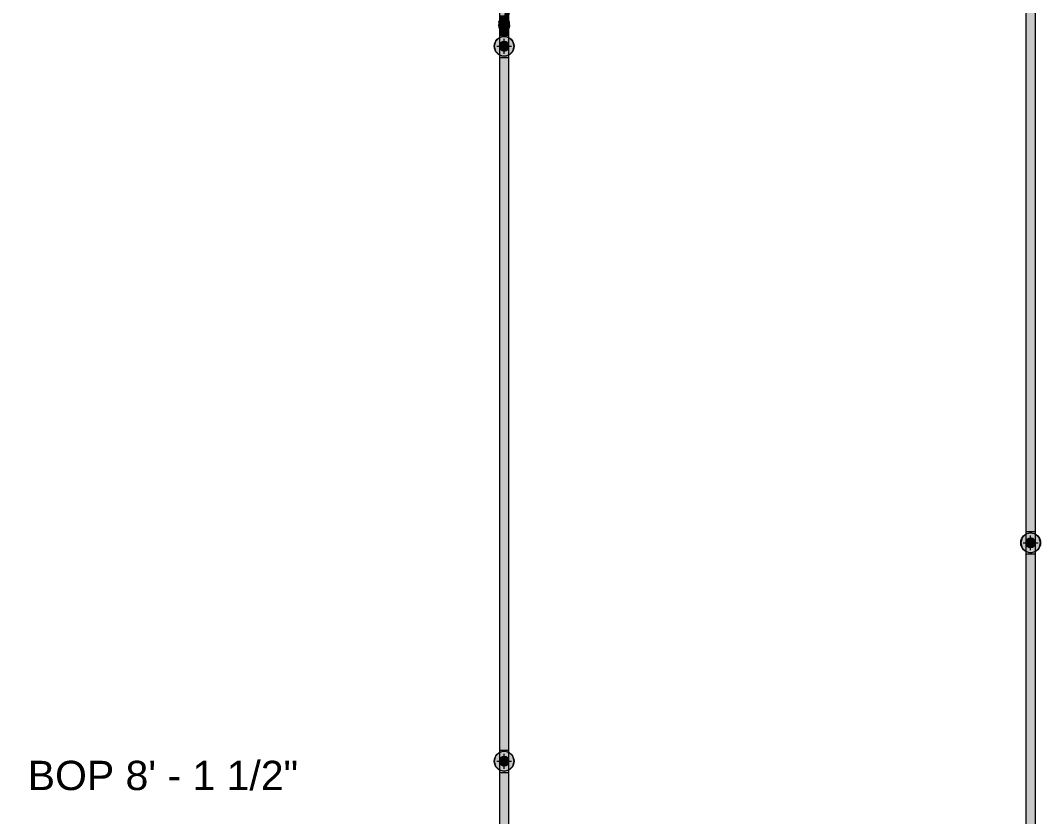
# Model space of a CAD drawing. Header units: inches. Extents: x -3385 to 41, y 7 to 1342.
# Drawn here: x -717.4 to -512, y 192.6 to 353 of the extents above; entities that cross this region are included whole.
import ezdxf

# ---------------------------------------------------------------- set-up
doc = ezdxf.new("R2010")
doc.units = ezdxf.units.IN
doc.header["$MEASUREMENT"] = 0
for name, color, linetype, lineweight in [('A-ANNO-NOTE', 131, 'Continuous', 9), ('G-ANNO-DIMS', 111, 'Continuous', 9), ('P-PIPE', 3, 'Continuous', 9), ('P-PIPE-CNTR', 3, 'Continuous', 9)]:
    doc.layers.add(name, color=color, linetype=linetype, lineweight=lineweight)
doc.styles.add('Arial', font='arial.ttf', dxfattribs={"height": 5.901198})

# ---------------------------------------------------------------- blocks, each defined once
blk = doc.blocks.new('Victaulic-VicPress316-Elbow 90-45deg Style P568_P571 - Standard-1200313-LOWER PARKING')
at = {"layer": 'P-PIPE'}
h = blk.add_hatch(color=256, dxfattribs=at)
h.paths.add_polyline_path([(-620, 353.97), (-620, 353.97), (-619.85, 354.74), (-619.41, 355.39), (-618.76, 355.83), (-617.99, 355.99), (-617.99, 356.94), (-618.25, 356.88), (-618.71, 356.82), (-619.16, 356.69), (-619.47, 356.5), (-620, 356.12), (-620.09, 356.06), (-620.37, 355.63), (-620.55, 355.39), (-620.73, 355.08), (-620.83, 354.7), (-620.94, 353.97), (-620.17, 353.97)], flags=0)
h.paths.add_polyline_path([(-617.99, 355.99), (-617.99, 355.99), (-618.37, 356.12)], flags=0)
h = blk.add_hatch(color=256, dxfattribs=at)
h.paths.add_polyline_path([(-620.52, 355.44), (-620.32, 355.72), (-620.4, 355.61)], flags=0)
h.paths.add_polyline_path([(-619.12, 356.71), (-618.59, 356.84), (-618.72, 356.82), (-619, 356.74)], flags=0)
h.paths.add_polyline_path([(-619.46, 356.5), (-619.4, 356.54), (-619.46, 356.51)], flags=0)
h = blk.add_hatch(color=256, dxfattribs=at)
h.paths.add_polyline_path([(-617.99, 355.66), (-617.99, 355.66), (-618.21, 355.6)], flags=0)
h.paths.add_polyline_path([(-620, 353.97), (-619.05, 353.97), (-618.91, 354.5), (-618.51, 354.9), (-617.99, 355.05), (-617.99, 355.99), (-618.76, 355.83), (-619.41, 355.39), (-619.85, 354.74), (-620, 353.97)], flags=0)
for points in [[(-617.99, 355.99), (-616.91, 356), (-616.92, 356.32), (-616.9, 356.47), (-616.91, 356.54), (-616.91, 356.66), (-616.93, 356.76), (-616.9, 356.91), (-616.93, 356.94), (-617.99, 356.93), (-617.99, 356.31), (-617.99, 356.15)], [(-616.71, 354.93), (-616.71, 357.05), (-616.88, 356.98), (-616.93, 356.94), (-616.9, 356.9), (-616.93, 356.73), (-616.91, 356.63), (-616.92, 356.32), (-616.93, 356.27), (-616.92, 356.15), (-616.91, 355.91), (-616.92, 355.61), (-616.9, 355.5), (-616.93, 355.21), (-616.9, 355.09), (-616.91, 355.03), (-616.89, 355.02), (-616.88, 355), (-616.83, 354.96)], [(-616.15, 354.93), (-616.16, 357.05), (-616.71, 357.05), (-616.71, 354.93), (-616.16, 354.93)], [(-615.45, 354.93), (-615.45, 357.05), (-615.83, 357.05), (-615.83, 354.93)], [(-620.48, 352.88), (-620.38, 352.9), (-620.28, 352.91), (-620.15, 352.9), (-620, 352.89), (-620, 353.97), (-620.95, 353.97), (-620.94, 352.91), (-620.89, 352.89), (-620.72, 352.91), (-620.67, 352.89), (-620.48, 352.88)], [(-619.08, 352.88), (-619.08, 352.88), (-619.05, 352.92), (-619.05, 353.97), (-619.7, 353.97), (-620, 353.97), (-619.99, 352.89), (-619.66, 352.91), (-619.52, 352.88), (-619.41, 352.89), (-619.33, 352.89), (-619.23, 352.91), (-619.08, 352.88)], [(-615.91, 354.85), (-615.86, 354.87), (-615.83, 354.93), (-615.9, 354.85)], [(-619.78, 351.81), (-618.94, 351.81), (-618.89, 351.85), (-618.8, 351.95), (-618.78, 351.98), (-618.94, 352.14), (-621.06, 352.14), (-621.11, 352.1), (-621.2, 352), (-621.22, 351.98), (-621.06, 351.81), (-620, 351.81)], [(-620.28, 352.7), (-618.94, 352.7), (-619.02, 352.88), (-619.05, 352.91), (-619.08, 352.88), (-619.25, 352.91), (-619.35, 352.89), (-619.66, 352.91), (-619.72, 352.91), (-619.84, 352.9), (-620.07, 352.9), (-620.38, 352.9), (-620.49, 352.89), (-620.78, 352.91), (-620.89, 352.89), (-620.95, 352.92), (-620.95, 352.92), (-620.97, 352.88), (-620.99, 352.87), (-621.03, 352.82), (-621.06, 352.7), (-620.33, 352.7)], [(-619.7, 352.14), (-618.94, 352.14), (-618.94, 352.7), (-621.06, 352.7), (-621.06, 352.14), (-620, 352.14)], [(-619.78, 351.43), (-618.94, 351.44), (-618.94, 351.81), (-621.06, 351.81), (-621.06, 351.44), (-620, 351.43)], [(-618.86, 352.06), (-618.89, 352.11), (-618.94, 352.14), (-618.87, 352.07)]]:
    blk.add_hatch(color=256, dxfattribs=at).paths.add_polyline_path(points, flags=0)
h = blk.add_hatch(color=256, dxfattribs=at)
h.paths.add_polyline_path([(-617.77, 355.04), (-616.92, 355.05), (-616.9, 355.1), (-616.92, 355.26), (-616.91, 355.32), (-616.92, 355.61), (-616.93, 355.71), (-616.92, 355.84), (-616.91, 355.99), (-617.99, 355.99), (-617.98, 355.04)], flags=0)
h.paths.add_polyline_path([(-617.99, 355.09), (-617.99, 355.09), (-617.43, 355.08)], flags=0)
h = blk.add_hatch(color=256, dxfattribs=at)
h.paths.add_polyline_path([(-615.99, 354.76), (-615.83, 354.93), (-615.83, 357.05), (-615.86, 357.1), (-615.97, 357.19), (-615.99, 357.21), (-616.15, 357.05), (-616.15, 354.93), (-616.12, 354.87), (-616.01, 354.79), (-615.99, 354.76)], flags=0)
h.paths.add_polyline_path([(-616.16, 356.94), (-616.15, 356.94), (-616.11, 356.96)], flags=0)
for p, q in [((-616.87, 356.94), (-617.98, 356.94)), ((-616.91, 356.96), (-616.93, 356.94)), ((-616.71, 357.05), (-616.91, 356.96)), ((-616.15, 357.05), (-616.71, 357.05)), ((-615.45, 357.05), (-615.83, 357.05)), ((-620.95, 353.97), (-620.95, 352.87)), ((-619.05, 352.85), (-619.05, 353.97)), ((-617.98, 355.04), (-616.88, 355.04)), ((-616.71, 354.93), (-616.93, 355.04)), ((-616.71, 354.93), (-616.15, 354.93)), ((-615.83, 354.93), (-615.45, 354.93)), ((-621.06, 352.7), (-620.99, 352.88)), ((-621.06, 352.7), (-621.06, 352.14)), ((-621.06, 351.81), (-621.06, 351.44)), ((-620.99, 352.88), (-620.95, 352.92)), ((-618.94, 352.7), (-619.05, 352.92)), ((-618.94, 352.14), (-618.94, 352.7)), ((-618.94, 351.44), (-618.94, 351.81))]:
    blk.add_line(p, q, dxfattribs=at)
at = {"layer": 'P-PIPE', "flags": 128}
for points in [[(-620.15, 356), (-620.23, 355.91), (-620.31, 355.82), (-620.38, 355.72), (-620.45, 355.62), (-620.51, 355.52), (-620.57, 355.42), (-620.63, 355.32), (-620.68, 355.21), (-620.73, 355.1), (-620.77, 354.99), (-620.81, 354.88), (-620.84, 354.77), (-620.87, 354.65), (-620.9, 354.53), (-620.92, 354.42), (-620.93, 354.3), (-620.94, 354.18), (-620.95, 354.06), (-620.95, 353.97)], [(-617.98, 356.94), (-618.1, 356.93), (-618.22, 356.93), (-618.34, 356.92), (-618.46, 356.9), (-618.57, 356.88), (-618.69, 356.85), (-618.8, 356.82), (-618.92, 356.79), (-619.03, 356.75), (-619.14, 356.7), (-619.25, 356.65), (-619.35, 356.6), (-619.46, 356.55), (-619.56, 356.48), (-619.66, 356.42), (-619.76, 356.35), (-619.85, 356.28), (-619.94, 356.2), (-620.03, 356.12), (-620.11, 356.04), (-620.15, 356)], [(-616.11, 357.16), (-616.15, 357.05), (-616.16, 357.05), (-616.16, 357.04), (-616.16, 357.03), (-616.16, 357.03), (-616.16, 357.02), (-616.16, 357.01), (-616.16, 356.99), (-616.16, 356.98), (-616.16, 356.96), (-616.16, 356.95), (-616.16, 356.93), (-616.16, 356.91), (-616.16, 356.88), (-616.16, 356.86), (-616.16, 356.84), (-616.16, 356.81), (-616.16, 356.78), (-616.16, 356.75), (-616.16, 356.72), (-616.16, 356.69), (-616.16, 356.66), (-616.16, 356.63), (-616.16, 356.59), (-616.16, 356.56), (-616.16, 356.52), (-616.16, 356.48), (-616.16, 356.45), (-616.16, 356.41), (-616.16, 356.37), (-616.16, 356.33), (-616.16, 356.29), (-616.16, 356.25), (-616.16, 356.21), (-616.16, 356.16), (-616.16, 356.12), (-616.16, 356.08), (-616.16, 356.04), (-616.16, 356), (-616.16, 355.95), (-616.16, 355.91), (-616.16, 355.87), (-616.16, 355.83), (-616.16, 355.79), (-616.16, 355.74), (-616.16, 355.7), (-616.16, 355.66), (-616.16, 355.62), (-616.16, 355.58), (-616.16, 355.54), (-616.16, 355.51), (-616.16, 355.47), (-616.16, 355.43), (-616.16, 355.4), (-616.16, 355.36), (-616.16, 355.33), (-616.16, 355.3), (-616.16, 355.26), (-616.16, 355.23), (-616.16, 355.2), (-616.16, 355.18), (-616.16, 355.15), (-616.16, 355.12), (-616.16, 355.1), (-616.16, 355.08), (-616.16, 355.06), (-616.16, 355.04), (-616.16, 355.02), (-616.16, 355), (-616.16, 354.99), (-616.16, 354.97), (-616.16, 354.96), (-616.16, 354.95), (-616.16, 354.94), (-616.16, 354.94), (-616.16, 354.93), (-616.15, 354.92), (-616.15, 354.91), (-615.87, 354.82)], [(-615.83, 357), (-615.83, 357.01), (-615.83, 357.02), (-615.83, 357.03), (-615.83, 357.04), (-615.83, 357.04), (-615.83, 357.05), (-615.83, 357.06), (-616.11, 357.16)], [(-619.05, 353.97), (-619.05, 354.01), (-619.05, 354.06), (-619.04, 354.1), (-619.04, 354.14), (-619.03, 354.18), (-619.02, 354.23), (-619.01, 354.27), (-619, 354.31), (-618.98, 354.35), (-618.97, 354.39), (-618.95, 354.43), (-618.93, 354.46), (-618.91, 354.5), (-618.89, 354.54), (-618.86, 354.57), (-618.84, 354.61), (-618.81, 354.64), (-618.79, 354.67), (-618.76, 354.7)], [(-618.76, 354.7), (-618.73, 354.73), (-618.7, 354.76), (-618.67, 354.79), (-618.64, 354.81), (-618.6, 354.84), (-618.57, 354.86), (-618.53, 354.89), (-618.5, 354.91), (-618.46, 354.93), (-618.42, 354.94), (-618.38, 354.96), (-618.34, 354.98), (-618.3, 354.99), (-618.26, 355), (-618.22, 355.01), (-618.18, 355.02), (-618.13, 355.03), (-618.09, 355.03), (-618.05, 355.04), (-618.01, 355.04), (-617.98, 355.04)], [(-615.87, 354.82), (-615.83, 354.92), (-615.83, 354.93), (-615.83, 354.93), (-615.83, 354.94), (-615.83, 354.95), (-615.83, 354.96), (-615.83, 354.97)], [(-621.02, 352.14), (-621.03, 352.14), (-621.04, 352.14), (-621.05, 352.14), (-621.06, 352.14), (-621.06, 352.14), (-621.07, 352.14), (-621.18, 352.09)], [(-621.18, 352.09), (-621.07, 351.81), (-621.06, 351.81), (-621.05, 351.81), (-621.05, 351.81), (-621.04, 351.81), (-621.03, 351.81), (-621.02, 351.81), (-621.01, 351.81), (-620.99, 351.81), (-620.98, 351.81), (-620.96, 351.81), (-620.94, 351.81), (-620.92, 351.81), (-620.9, 351.81), (-620.88, 351.81), (-620.85, 351.81), (-620.83, 351.81), (-620.8, 351.81), (-620.77, 351.81), (-620.74, 351.81), (-620.71, 351.81), (-620.68, 351.81), (-620.64, 351.81), (-620.61, 351.81), (-620.57, 351.81), (-620.54, 351.81), (-620.5, 351.81), (-620.46, 351.81), (-620.43, 351.81), (-620.39, 351.81), (-620.35, 351.81), (-620.31, 351.81), (-620.27, 351.81), (-620.22, 351.81), (-620.18, 351.81), (-620.14, 351.81), (-620.1, 351.81), (-620.06, 351.81), (-620.01, 351.81), (-619.97, 351.81), (-619.93, 351.81), (-619.89, 351.81), (-619.84, 351.81), (-619.8, 351.81), (-619.76, 351.81), (-619.72, 351.81), (-619.68, 351.81), (-619.64, 351.81), (-619.6, 351.81), (-619.56, 351.81), (-619.52, 351.81), (-619.49, 351.81), (-619.45, 351.81), (-619.41, 351.81), (-619.38, 351.81), (-619.34, 351.81), (-619.31, 351.81), (-619.28, 351.81), (-619.25, 351.81), (-619.22, 351.81), (-619.19, 351.81), (-619.17, 351.81), (-619.14, 351.81), (-619.12, 351.81), (-619.09, 351.81), (-619.07, 351.81), (-619.05, 351.81), (-619.03, 351.81), (-619.02, 351.81), (-619, 351.81), (-618.99, 351.81), (-618.98, 351.81), (-618.97, 351.81), (-618.96, 351.81), (-618.95, 351.81), (-618.94, 351.81), (-618.94, 351.81), (-618.93, 351.81), (-618.82, 351.86)], [(-618.82, 351.86), (-618.93, 352.14), (-618.94, 352.14), (-618.95, 352.14), (-618.95, 352.14), (-618.96, 352.14), (-618.97, 352.14), (-618.98, 352.14)]]:
    blk.add_lwpolyline(points, dxfattribs=at)
at = {"layer": 'P-PIPE'}
for centre, major_axis, ratio, start_param, end_param in [((-616.93, 355.99), (0, 0.95), 0.002044, 0.630508, 0.657358), ((-616.93, 355.99), (0, 0.95), 0.002044, 1.238093, 1.258827), ((-616.93, 355.99), (0, 0.95), 0.002044, 1.887146, 1.907879), ((-616.15, 355.99), (0, 1.06), 0.002044, 0.00219, 3.141593), ((-615.83, 355.99), (0, 1.06), 0.002044, 0.00219, 3.141593), ((-615.45, 355.99), (0, 1.06), 0.002044, 0.00219, 3.141593), ((-616.93, 355.99), (0, 0.95), 0.002044, 2.488614, 2.515464), ((-620, 352.14), (1.06, 0), 0.00219, 3.141593, 6.281141), ((-620, 351.81), (1.06, 0), 0.00219, 3.141593, 6.281141), ((-620, 351.44), (1.06, 0), 0.00219, 3.141593, 6.281141), ((-620, 352.92), (0.95, 0), 0.00219, 3.767867, 3.794717), ((-620, 352.92), (0.95, 0), 0.00219, 4.375452, 4.396185), ((-620, 352.92), (0.95, 0), 0.00219, 5.024504, 5.045237), ((-620, 352.92), (0.95, 0), 0.00219, 5.625973, 5.652823)]:
    blk.add_ellipse(centre, major_axis=major_axis, ratio=ratio, start_param=start_param, end_param=end_param, dxfattribs=at)

msp = doc.modelspace()

# ---------------------------------------------------------------- hatches: boundary and pattern name
at = {"layer": 'A-ANNO-NOTE'}
h = msp.add_hatch(color=256, dxfattribs=at)
edge = h.paths.add_edge_path(flags=0)
edge.add_arc((-620, 347.743), 2, 0, 360)
for points in [[(-620, 345.743), (-619, 346.011), (-618.268, 346.743), (-618, 347.743), (-618.268, 348.743), (-619, 349.475), (-620, 349.743), (-621, 349.475), (-621.732, 348.743), (-622, 347.743), (-621.732, 346.743), (-621, 346.011)], [(-514, 245.743), (-513, 246.011), (-512.268, 246.743), (-512, 247.743), (-512.268, 248.743), (-513, 249.475), (-514, 249.743), (-515, 249.475), (-515.732, 248.743), (-516, 247.743), (-515.732, 246.743), (-515, 246.011), (-514.62, 245.909)], [(-620, 201.743), (-619, 202.011), (-618.268, 202.743), (-618, 203.743), (-618.268, 204.743), (-619, 205.475), (-620, 205.743), (-621, 205.475), (-621.732, 204.743), (-622, 203.743), (-621.732, 202.743), (-621, 202.011)]]:
    msp.add_hatch(color=256, dxfattribs=at).paths.add_polyline_path(points, flags=0)
h = msp.add_hatch(color=256, dxfattribs=at)
edge = h.paths.add_edge_path(flags=0)
edge.add_arc((-514, 247.743), 2, 0, 360)
h = msp.add_hatch(color=256, dxfattribs=at)
edge = h.paths.add_edge_path(flags=0)
edge.add_arc((-620, 203.743), 2, 0, 360)
at = {"layer": 'P-PIPE'}
h = msp.add_hatch(color=256, dxfattribs=at)
h.paths.add_polyline_path([(-514.673, 249.985), (-514.673, 249.985), (-514.673, 260.323)], flags=0)
h.paths.add_polyline_path([(-514, 249.983), (-514, 389.495), (-514.95, 389.498), (-514.95, 249.987), (-514.474, 249.984), (-514.246, 249.984)], flags=0)
for points in [[(-514, 249.983), (-513.05, 249.987), (-513.05, 389.499), (-513.525, 389.496), (-514, 389.495), (-514, 260.323)], [(-620, 349.985), (-620.002, 351.435), (-620.95, 351.436), (-620.95, 349.987), (-620.002, 349.985)], [(-620, 349.985), (-619.05, 349.987), (-619.05, 351.436), (-620, 351.435)], [(-620, 346.793), (-619.754, 346.825), (-619.525, 346.92), (-619.328, 347.071), (-619.177, 347.268), (-619.082, 347.497), (-619.05, 347.743), (-619.082, 347.989), (-619.177, 348.218), (-619.328, 348.415), (-619.525, 348.566), (-619.754, 348.66), (-620, 348.693), (-620.246, 348.66), (-620.475, 348.566), (-620.672, 348.415), (-620.823, 348.218), (-620.918, 347.989), (-620.95, 347.743), (-620.918, 347.497), (-620.823, 347.268), (-620.672, 347.071), (-620.475, 346.92), (-620.246, 346.825)], [(-620, 205.983), (-619.05, 205.987), (-619.05, 345.499), (-619.525, 345.496), (-620, 345.495), (-620, 232.832)], [(-514, 246.793), (-513.754, 246.825), (-513.525, 246.92), (-513.328, 247.071), (-513.177, 247.268), (-513.082, 247.497), (-513.05, 247.743), (-513.082, 247.989), (-513.177, 248.218), (-513.328, 248.415), (-513.525, 248.565), (-513.754, 248.66), (-514, 248.693), (-514.246, 248.66), (-514.475, 248.565), (-514.672, 248.415), (-514.823, 248.218), (-514.918, 247.989), (-514.95, 247.743), (-514.918, 247.497), (-514.823, 247.268), (-514.672, 247.071), (-514.475, 246.92), (-514.246, 246.825)], [(-514, 153.983), (-513.05, 153.987), (-513.05, 245.499), (-513.525, 245.496), (-514, 245.495), (-514, 164.105)], [(-620, 202.793), (-619.754, 202.825), (-619.525, 202.92), (-619.328, 203.071), (-619.177, 203.268), (-619.082, 203.497), (-619.05, 203.743), (-619.082, 203.989), (-619.177, 204.218), (-619.328, 204.415), (-619.525, 204.566), (-619.754, 204.66), (-620, 204.693), (-620.246, 204.66), (-620.475, 204.566), (-620.672, 204.415), (-620.823, 204.218), (-620.918, 203.989), (-620.95, 203.743), (-620.918, 203.497), (-620.823, 203.268), (-620.672, 203.071), (-620.475, 202.92), (-620.246, 202.825)], [(-620, 77.983), (-619.05, 77.987), (-619.05, 201.499), (-619.525, 201.496), (-620, 201.495), (-620, 81.632)]]:
    msp.add_hatch(color=256, dxfattribs=at).paths.add_polyline_path(points, flags=0)
h = msp.add_hatch(color=256, dxfattribs=at)
h.paths.add_polyline_path([(-620.951, 347.743), (-620.918, 347.992), (-620.788, 348.276), (-620.655, 348.433), (-620.442, 348.58), (-620.243, 348.662), (-620, 348.694), (-620, 349.983), (-620.951, 349.987), (-620.951, 347.908)], flags=0)
h.paths.add_polyline_path([(-620, 345.495), (-620.002, 346.793), (-620.254, 346.827), (-620.477, 346.921), (-620.673, 347.072), (-620.841, 347.31), (-620.879, 347.381), (-620.933, 347.561), (-620.951, 347.743), (-620.951, 345.499), (-620.475, 345.496), (-620.246, 345.495)], flags=0)
h = msp.add_hatch(color=256, dxfattribs=at)
h.paths.add_polyline_path([(-619.049, 347.743), (-619.049, 349.987), (-619.525, 349.984), (-620, 349.983), (-619.99, 348.693), (-619.746, 348.66), (-619.524, 348.566), (-619.326, 348.413), (-619.159, 348.177), (-619.121, 348.105), (-619.067, 347.926), (-619.05, 347.75)], flags=0)
h.paths.add_polyline_path([(-620, 345.495), (-619.049, 345.499), (-619.05, 347.737), (-619.082, 347.496), (-619.213, 347.21), (-619.346, 347.053), (-619.539, 346.914), (-619.754, 346.825), (-620, 346.793), (-620, 346.683)], flags=0)
h = msp.add_hatch(color=256, dxfattribs=at)
h.paths.add_polyline_path([(-620, 346.793), (-619.753, 346.825), (-619.524, 346.92), (-619.327, 347.072), (-619.176, 347.269), (-619.082, 347.498), (-619.05, 347.748), (-619.082, 347.991), (-619.179, 348.221), (-619.33, 348.417), (-619.529, 348.568), (-619.757, 348.662), (-620.011, 348.693), (-620.249, 348.66), (-620.48, 348.564), (-620.675, 348.413), (-620.825, 348.214), (-620.919, 347.985), (-620.95, 347.736), (-620.917, 347.494), (-620.822, 347.266), (-620.671, 347.07), (-620.474, 346.919), (-620.245, 346.825), (-620.001, 346.793)], flags=0)
h.paths.add_polyline_path([(-620, 346.793), (-620.248, 346.826), (-620.475, 346.92), (-620.675, 347.075), (-620.823, 347.268), (-620.919, 347.504), (-620.95, 347.743), (-620.914, 347.997), (-620.823, 348.218), (-620.664, 348.421), (-620.475, 348.566), (-620.236, 348.662), (-620, 348.693), (-619.746, 348.657), (-619.525, 348.566), (-619.324, 348.409), (-619.177, 348.218), (-619.082, 347.989), (-619.05, 347.741), (-619.083, 347.495), (-619.177, 347.268), (-619.328, 347.071), (-619.525, 346.92), (-619.755, 346.825)], flags=0)
h = msp.add_hatch(color=256, dxfattribs=at)
h.paths.add_polyline_path([(-620.672, 205.985), (-620.672, 205.985), (-620.672, 232.832)], flags=0)
h.paths.add_polyline_path([(-620, 205.983), (-620, 345.495), (-620.95, 345.498), (-620.95, 205.987), (-620.474, 205.984), (-620.246, 205.984)], flags=0)
h = msp.add_hatch(color=256, dxfattribs=at)
h.paths.add_polyline_path([(-514.951, 247.743), (-514.918, 247.992), (-514.788, 248.276), (-514.62, 248.459), (-514.443, 248.58), (-514.243, 248.662), (-514, 248.694), (-514, 249.983), (-514.951, 249.987), (-514.951, 247.908)], flags=0)
h.paths.add_polyline_path([(-514, 245.495), (-514.002, 246.793), (-514.254, 246.827), (-514.477, 246.921), (-514.674, 247.073), (-514.841, 247.31), (-514.879, 247.381), (-514.933, 247.561), (-514.951, 247.743), (-514.951, 245.499), (-514.475, 245.496), (-514.246, 245.495)], flags=0)
h = msp.add_hatch(color=256, dxfattribs=at)
h.paths.add_polyline_path([(-514, 246.793), (-513.754, 246.825), (-513.525, 246.92), (-513.328, 247.071), (-513.177, 247.269), (-513.082, 247.498), (-513.05, 247.747), (-513.082, 247.991), (-513.179, 248.221), (-513.33, 248.417), (-513.529, 248.568), (-513.757, 248.662), (-514.011, 248.693), (-514.25, 248.66), (-514.48, 248.563), (-514.675, 248.413), (-514.826, 248.214), (-514.919, 247.985), (-514.95, 247.735), (-514.917, 247.494), (-514.822, 247.265), (-514.671, 247.069), (-514.474, 246.919), (-514.245, 246.825), (-514.001, 246.793)], flags=0)
h.paths.add_polyline_path([(-514, 246.793), (-514.249, 246.826), (-514.475, 246.92), (-514.675, 247.075), (-514.823, 247.268), (-514.919, 247.505), (-514.95, 247.743), (-514.914, 247.998), (-514.823, 248.218), (-514.663, 248.421), (-514.475, 248.565), (-514.236, 248.662), (-514, 248.693), (-513.746, 248.657), (-513.525, 248.565), (-513.324, 248.41), (-513.177, 248.218), (-513.082, 247.989), (-513.05, 247.742), (-513.083, 247.495), (-513.177, 247.268), (-513.328, 247.071), (-513.525, 246.92), (-513.755, 246.825)], flags=0)
h = msp.add_hatch(color=256, dxfattribs=at)
h.paths.add_polyline_path([(-513.049, 247.743), (-513.049, 249.987), (-513.525, 249.984), (-514, 249.983), (-513.99, 248.693), (-513.746, 248.66), (-513.524, 248.566), (-513.326, 248.413), (-513.16, 248.177), (-513.121, 248.105), (-513.067, 247.926), (-513.05, 247.749)], flags=0)
h.paths.add_polyline_path([(-514, 245.495), (-513.049, 245.499), (-513.05, 247.738), (-513.082, 247.496), (-513.213, 247.21), (-513.346, 247.053), (-513.539, 246.914), (-513.754, 246.825), (-514, 246.793), (-514, 246.578)], flags=0)
h = msp.add_hatch(color=256, dxfattribs=at)
h.paths.add_polyline_path([(-514.673, 153.985), (-514.673, 153.985), (-514.673, 164.105)], flags=0)
h.paths.add_polyline_path([(-514, 153.983), (-514, 245.495), (-514.95, 245.498), (-514.95, 153.987), (-514.474, 153.984), (-514.246, 153.984)], flags=0)
h = msp.add_hatch(color=256, dxfattribs=at)
h.paths.add_polyline_path([(-620.951, 203.743), (-620.918, 203.992), (-620.788, 204.276), (-620.655, 204.433), (-620.442, 204.58), (-620.243, 204.662), (-620, 204.694), (-620, 205.983), (-620.951, 205.987), (-620.951, 203.908)], flags=0)
h.paths.add_polyline_path([(-620, 201.495), (-620.002, 202.793), (-620.254, 202.827), (-620.477, 202.921), (-620.673, 203.072), (-620.841, 203.31), (-620.879, 203.381), (-620.933, 203.561), (-620.951, 203.743), (-620.951, 201.499), (-620.475, 201.496), (-620.246, 201.495)], flags=0)
h = msp.add_hatch(color=256, dxfattribs=at)
h.paths.add_polyline_path([(-619.049, 203.743), (-619.049, 205.987), (-619.525, 205.984), (-620, 205.983), (-619.99, 204.693), (-619.746, 204.66), (-619.524, 204.566), (-619.326, 204.413), (-619.159, 204.177), (-619.121, 204.105), (-619.067, 203.926), (-619.05, 203.75)], flags=0)
h.paths.add_polyline_path([(-620, 201.495), (-619.049, 201.499), (-619.05, 203.737), (-619.082, 203.496), (-619.213, 203.21), (-619.346, 203.053), (-619.539, 202.914), (-619.754, 202.825), (-620, 202.793), (-620, 202.683)], flags=0)
h = msp.add_hatch(color=256, dxfattribs=at)
h.paths.add_polyline_path([(-620, 202.793), (-619.753, 202.825), (-619.524, 202.92), (-619.327, 203.072), (-619.176, 203.269), (-619.082, 203.498), (-619.05, 203.748), (-619.082, 203.991), (-619.179, 204.221), (-619.33, 204.417), (-619.529, 204.568), (-619.757, 204.662), (-620.011, 204.693), (-620.249, 204.66), (-620.48, 204.564), (-620.675, 204.413), (-620.825, 204.214), (-620.919, 203.985), (-620.95, 203.736), (-620.917, 203.494), (-620.822, 203.266), (-620.671, 203.07), (-620.474, 202.919), (-620.245, 202.825), (-620.001, 202.793)], flags=0)
h.paths.add_polyline_path([(-620, 202.793), (-620.248, 202.826), (-620.475, 202.92), (-620.675, 203.075), (-620.823, 203.268), (-620.919, 203.504), (-620.95, 203.743), (-620.914, 203.997), (-620.823, 204.218), (-620.664, 204.421), (-620.475, 204.566), (-620.236, 204.662), (-620, 204.693), (-619.746, 204.657), (-619.525, 204.566), (-619.324, 204.409), (-619.177, 204.218), (-619.082, 203.989), (-619.05, 203.741), (-619.083, 203.495), (-619.177, 203.268), (-619.328, 203.071), (-619.525, 202.92), (-619.755, 202.825)], flags=0)
h = msp.add_hatch(color=256, dxfattribs=at)
h.paths.add_polyline_path([(-620.672, 77.984), (-620.672, 77.985), (-620.672, 81.632)], flags=0)
h.paths.add_polyline_path([(-620, 77.983), (-620, 201.495), (-620.95, 201.498), (-620.95, 77.987), (-620.474, 77.984), (-620.246, 77.983)], flags=0)

# ---------------------------------------------------------------- linework, layer by layer
at = {"layer": 'A-ANNO-NOTE'}
for p, q in [((-621, 349.475), (-621.732, 348.743)), ((-620, 349.743), (-621, 349.475)), ((-619, 349.475), (-620, 349.743)), ((-618.268, 348.743), (-619, 349.475)), ((-621.732, 348.743), (-622, 347.743)), ((-622, 347.743), (-621.732, 346.743)), ((-618, 347.743), (-618.268, 348.743)), ((-618.268, 346.743), (-618, 347.743)), ((-621.732, 346.743), (-621, 346.011)), ((-621, 346.011), (-620, 345.743)), ((-620, 345.743), (-619, 346.011)), ((-619, 346.011), (-618.268, 346.743)), ((-515.732, 248.743), (-516, 247.743)), ((-515, 249.475), (-515.732, 248.743)), ((-514, 249.743), (-515, 249.475)), ((-513, 249.475), (-514, 249.743)), ((-512.268, 248.743), (-513, 249.475)), ((-512, 247.743), (-512.268, 248.743)), ((-516, 247.743), (-515.732, 246.743)), ((-515.732, 246.743), (-515, 246.011)), ((-513, 246.011), (-512.268, 246.743)), ((-512.268, 246.743), (-512, 247.743)), ((-515, 246.011), (-514.62, 245.909)), ((-514.62, 245.909), (-514, 245.743)), ((-514, 245.743), (-513, 246.011)), ((-621, 205.475), (-621.732, 204.743)), ((-620, 205.743), (-621, 205.475)), ((-619, 205.475), (-620, 205.743)), ((-618.268, 204.743), (-619, 205.475)), ((-621.732, 204.743), (-622, 203.743)), ((-622, 203.743), (-621.732, 202.743)), ((-618, 203.743), (-618.268, 204.743)), ((-618.268, 202.743), (-618, 203.743)), ((-621.732, 202.743), (-621, 202.011)), ((-621, 202.011), (-620, 201.743)), ((-620, 201.743), (-619, 202.011)), ((-619, 202.011), (-618.268, 202.743))]:
    msp.add_line(p, q, dxfattribs=at)
for centre in [(-620, 347.743), (-514, 247.743), (-620, 203.743)]:
    msp.add_circle(centre, 2, dxfattribs=at)
at = {"layer": 'P-PIPE'}
for p, q in [((-514.95, 389.499), (-514.95, 249.987)), ((-513.05, 249.987), (-513.05, 389.499)), ((-620.95, 351.436), (-620.95, 349.987)), ((-619.05, 349.987), (-619.05, 351.436)), ((-620.951, 349.987), (-620.951, 345.499)), ((-619.049, 345.499), (-619.049, 349.987)), ((-620.95, 345.499), (-620.95, 205.987)), ((-619.05, 205.987), (-619.05, 345.499)), ((-514.951, 249.987), (-514.951, 245.499)), ((-513.049, 245.499), (-513.049, 249.987)), ((-514.95, 245.499), (-514.95, 153.987)), ((-513.05, 153.987), (-513.05, 245.499)), ((-620.951, 205.987), (-620.951, 201.499)), ((-619.049, 201.499), (-619.049, 205.987)), ((-620.95, 201.499), (-620.95, 77.987)), ((-619.05, 77.987), (-619.05, 201.499))]:
    msp.add_line(p, q, dxfattribs=at)
for centre, radius, start, end in [((-620, 347.743), 0.95, 0, 180), ((-620, 347.743), 0.95, 180, 0), ((-620, 347.268), 0.475, 90, 270), ((-620, 348.218), 0.475, 270, 90), ((-514, 247.743), 0.95, 0, 180), ((-514, 248.218), 0.475, 270, 90), ((-514, 247.743), 0.95, 180, 0), ((-514, 247.268), 0.475, 90, 270), ((-620, 203.743), 0.95, 0, 180), ((-620, 203.743), 0.95, 180, 0), ((-620, 203.268), 0.475, 90, 270), ((-620, 204.218), 0.475, 270, 90)]:
    msp.add_arc(centre, radius, start, end, dxfattribs=at)
for centre, major_axis, ratio, start_param, end_param in [((-620, 349.987), (0.951, 0), 0.0041666, 3.1415927, 3.403392), ((-620, 349.987), (0.951, 0), 0.0041666, 3.4054884, 3.6651914), ((-620, 349.987), (0.95, 0), 0.0021899, 3.6651914, 3.9260253), ((-620, 349.987), (0.951, 0), 0.0041666, 3.6663729, 3.9269908), ((-620, 349.987), (0.95, 0), 0.0021899, 3.9269908, 4.1882663), ((-620, 349.987), (0.951, 0), 0.0041666, 3.9277311, 4.1887902), ((-620, 349.987), (0.95, 0), 0.0021899, 4.1887902, 4.4503567), ((-620, 349.987), (0.951, 0), 0.0041666, 4.1892397, 4.4505896), ((-620, 349.987), (0.95, 0), 0.0021899, 4.4505896, 4.712389), ((-620, 349.987), (0.951, 0), 0.0041666, 4.4508064, 4.712389), ((-620, 349.987), (0.951, 0), 0.0041666, 4.712389, 5.758405), ((-620, 349.987), (0.95, 0), 0.0021899, 4.712389, 4.9741884), ((-620, 349.987), (0.95, 0), 0.0021899, 4.9744212, 5.2359878), ((-620, 349.987), (0.95, 0), 0.0021899, 5.2365116, 5.4977871), ((-620, 349.987), (0.95, 0), 0.0021899, 5.4987526, 5.7595865), ((-620, 349.987), (0.951, 0), 0.0041666, 5.7595865, 6.0192896), ((-620, 349.987), (0.951, 0), 0.0041666, 6.0213859, 6.2831853), ((-620, 345.499), (0.951, 0), 0.0041666, 3.1415927, 4.712389), ((-620, 345.499), (0.95, 0), 0.0041666, 3.6651914, 3.9260253), ((-620, 345.499), (0.95, 0), 0.0041666, 3.9269908, 4.1882663), ((-620, 345.499), (0.95, 0), 0.0041666, 4.1887902, 4.4503567), ((-620, 345.499), (0.95, 0), 0.0041666, 4.4505896, 4.712389), ((-620, 345.499), (0.951, 0), 0.0041666, 4.712389, 6.2831853), ((-620, 345.499), (0.95, 0), 0.0041666, 4.712389, 4.9741884), ((-620, 345.499), (0.95, 0), 0.0041666, 4.9744212, 5.2359878), ((-620, 345.499), (0.95, 0), 0.0041666, 5.2365116, 5.4977871), ((-620, 345.499), (0.95, 0), 0.0041666, 5.4987526, 5.7595865), ((-514, 249.987), (0.951, 0), 0.0041666, 3.1415927, 3.403392), ((-514, 249.987), (0.951, 0), 0.0041666, 3.4054884, 3.6651914), ((-514, 249.987), (0.951, 0), 0.0041666, 3.6663729, 3.9269908), ((-514, 249.987), (0.95, 0), 0.0041666, 3.6651914, 3.9260253), ((-514, 249.987), (0.951, 0), 0.0041666, 3.9277311, 4.1887902), ((-514, 249.987), (0.95, 0), 0.0041666, 3.9269908, 4.1882663), ((-514, 249.987), (0.951, 0), 0.0041666, 4.1892397, 4.4505896), ((-514, 249.987), (0.95, 0), 0.0041666, 4.1887902, 4.4503567), ((-514, 249.987), (0.951, 0), 0.0041666, 4.4508064, 4.712389), ((-514, 249.987), (0.95, 0), 0.0041666, 4.4505896, 4.712389), ((-514, 249.987), (0.951, 0), 0.0041666, 4.712389, 4.9739716), ((-514, 249.987), (0.95, 0), 0.0041666, 4.712389, 4.9741884), ((-514, 249.987), (0.951, 0), 0.0041666, 4.9741884, 5.2355383), ((-514, 249.987), (0.95, 0), 0.0041666, 4.9744212, 5.2359878), ((-514, 249.987), (0.951, 0), 0.0041666, 5.2359878, 5.4970469), ((-514, 249.987), (0.95, 0), 0.0041666, 5.2365116, 5.4977871), ((-514, 249.987), (0.951, 0), 0.0041666, 5.4977871, 5.758405), ((-514, 249.987), (0.95, 0), 0.0041666, 5.4987526, 5.7595865), ((-514, 249.987), (0.951, 0), 0.0041666, 5.7595865, 6.0192896), ((-514, 249.987), (0.951, 0), 0.0041666, 6.0213859, 6.2831853), ((-514, 245.499), (0.951, 0), 0.0041666, 3.1415927, 4.712389), ((-514, 245.499), (0.95, 0), 0.0041666, 3.6651914, 3.9260253), ((-514, 245.499), (0.95, 0), 0.0041666, 3.9269908, 4.1882663), ((-514, 245.499), (0.95, 0), 0.0041666, 4.1887902, 4.4503567), ((-514, 245.499), (0.95, 0), 0.0041666, 4.4505896, 4.712389), ((-514, 245.499), (0.951, 0), 0.0041666, 4.712389, 6.2831853), ((-514, 245.499), (0.95, 0), 0.0041666, 4.712389, 4.9741884), ((-514, 245.499), (0.95, 0), 0.0041666, 4.9744212, 5.2359878), ((-514, 245.499), (0.95, 0), 0.0041666, 5.2365116, 5.4977871), ((-514, 245.499), (0.95, 0), 0.0041666, 5.4987526, 5.7595865), ((-620, 205.987), (0.951, 0), 0.0041666, 3.1415927, 3.403392), ((-620, 205.987), (0.951, 0), 0.0041666, 3.4054884, 3.6651914), ((-620, 205.987), (0.95, 0), 0.0041666, 3.6651914, 3.9260253), ((-620, 205.987), (0.951, 0), 0.0041666, 3.6663729, 3.9269908), ((-620, 205.987), (0.95, 0), 0.0041666, 3.9269908, 4.1882663), ((-620, 205.987), (0.951, 0), 0.0041666, 3.9277311, 4.1887902), ((-620, 205.987), (0.95, 0), 0.0041666, 4.1887902, 4.4503567), ((-620, 205.987), (0.951, 0), 0.0041666, 4.1892397, 4.4505896), ((-620, 205.987), (0.95, 0), 0.0041666, 4.4505896, 4.712389), ((-620, 205.987), (0.951, 0), 0.0041666, 4.4508064, 4.712389), ((-620, 205.987), (0.95, 0), 0.0041666, 4.712389, 4.9741884), ((-620, 205.987), (0.951, 0), 0.0041666, 4.712389, 4.9739716), ((-620, 205.987), (0.95, 0), 0.0041666, 4.9744212, 5.2359878), ((-620, 205.987), (0.951, 0), 0.0041666, 4.9741884, 5.2355383), ((-620, 205.987), (0.95, 0), 0.0041666, 5.2365116, 5.4977871), ((-620, 205.987), (0.951, 0), 0.0041666, 5.2359878, 5.4970469), ((-620, 205.987), (0.95, 0), 0.0041666, 5.4987526, 5.7595865), ((-620, 205.987), (0.951, 0), 0.0041666, 5.4977871, 5.758405), ((-620, 205.987), (0.951, 0), 0.0041666, 5.7595865, 6.0192896), ((-620, 205.987), (0.951, 0), 0.0041666, 6.0213859, 6.2831853), ((-620, 201.499), (0.951, 0), 0.0041666, 3.1415927, 4.712389), ((-620, 201.499), (0.95, 0), 0.0041666, 3.6651914, 3.9260253), ((-620, 201.499), (0.95, 0), 0.0041666, 3.9269908, 4.1882663), ((-620, 201.499), (0.95, 0), 0.0041666, 4.1887902, 4.4503567), ((-620, 201.499), (0.95, 0), 0.0041666, 4.4505896, 4.712389), ((-620, 201.499), (0.951, 0), 0.0041666, 4.712389, 6.2831853), ((-620, 201.499), (0.95, 0), 0.0041666, 4.712389, 4.9741884), ((-620, 201.499), (0.95, 0), 0.0041666, 4.9744212, 5.2359878), ((-620, 201.499), (0.95, 0), 0.0041666, 5.2365116, 5.4977871), ((-620, 201.499), (0.95, 0), 0.0041666, 5.4987526, 5.7595865)]:
    msp.add_ellipse(centre, major_axis=major_axis, ratio=ratio, start_param=start_param, end_param=end_param, dxfattribs=at)
at = {"layer": 'P-PIPE-CNTR'}
for p, q in [((-620, 346.243), (-620, 349.243)), ((-621.5, 347.743), (-618.5, 347.743)), ((-514, 246.243), (-514, 249.243)), ((-515.5, 247.743), (-512.5, 247.743)), ((-621.5, 203.743), (-618.5, 203.743)), ((-620, 202.243), (-620, 205.243))]:
    msp.add_line(p, q, dxfattribs=at)

# ---------------------------------------------------------------- block references
at = {"layer": 'P-PIPE'}
msp.add_blockref('Victaulic-VicPress316-Elbow 90-45deg Style P568_P571 - Standard-1200313-LOWER PARKING', (0, 0), dxfattribs=at)

# ---------------------------------------------------------------- texts
at = {"layer": 'G-ANNO-DIMS', "insert": (-715.927, 203.833), "char_height": 5.9012, "width": 64.872, "attachment_point": 1, "line_spacing_factor": 0.938532, "style": 'Arial', "bg_fill": 3, "box_fill_scale": 1.25, "bg_fill_color": 0, "bg_fill_transparency": 0}
msp.add_mtext('BOP 8\' - 1 1/2"', dxfattribs=at)

doc.saveas('drawing.dxf')
